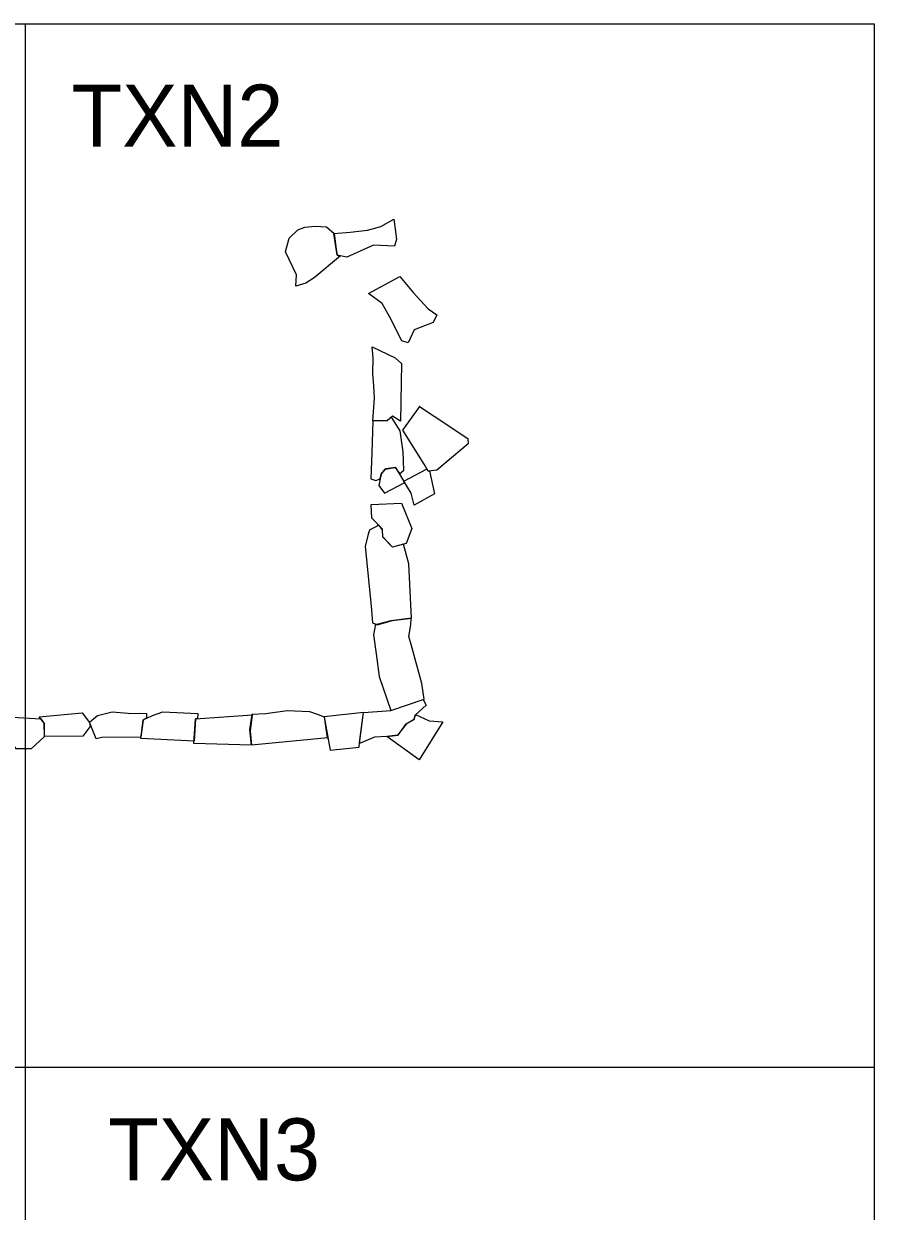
# Model space of a CAD drawing. Extents: x -238.8 to -151.2, y 363.7 to 449.3.
# Drawn here: x -196.55 to -189.69, y 427.6 to 437.18 of the extents above; entities that cross this region are included whole.
import ezdxf

# ---------------------------------------------------------------- set-up
doc = ezdxf.new("R2010")
doc.units = 0
for name, color, linetype in [('Brick', 7, 'Continuous'), ('Building  Outline', 7, 'Continuous'), ('Quad Labels', 7, 'Continuous'), ('Quadrat', 7, 'Continuous')]:
    doc.layers.add(name, color=color, linetype=linetype)

msp = doc.modelspace()

# ---------------------------------------------------------------- linework, layer by layer
at = {"layer": 'Brick'}
for p, q in [((-193.5666, 435.605), (-193.5669, 435.6072)), ((-193.9996, 435.3078), (-193.9963, 435.3106)), ((-193.7407, 434.5752), (-193.7427, 434.5762)), ((-193.3578, 434.0948), (-193.3596, 434.0961)), ((-193.278, 433.572), (-193.2787, 433.5751)), ((-193.521, 433.5539), (-193.5217, 433.5533)), ((-196.0156, 431.5167), (-196.0114, 431.5224)), ((-196.3869, 431.4313), (-196.3855, 431.4326)), ((-194.1049, 431.4221), (-194.0988, 431.4227))]:
    msp.add_line(p, q, dxfattribs=at)
for points in [[(-193.5669, 435.6072), (-193.5459, 435.4446), (-193.5617, 435.3895), (-193.7296, 435.3973), (-193.9448, 435.3003), (-194.0236, 435.316), (-194.0498, 435.4892), (-193.9186, 435.5023), (-193.7795, 435.518), (-193.6719, 435.5469), (-193.5666, 435.605)], [(-193.9963, 435.3106), (-194.2099, 435.1324), (-194.2755, 435.0904), (-194.3568, 435.0668), (-194.3516, 435.156), (-194.4408, 435.3422), (-194.412, 435.4524), (-194.3411, 435.5207), (-194.2834, 435.5416), (-194.202, 435.5495), (-194.1102, 435.5443), (-194.0493, 435.4892), (-194.0308, 435.3637), (-194.0236, 435.316), (-193.9996, 435.3078)], [(-193.7427, 434.5762), (-193.5564, 434.487), (-193.5039, 434.4424), (-193.5144, 433.978), (-193.5774, 434.0173), (-193.6194, 433.9806), (-193.7349, 433.9806), (-193.7218, 434.1616), (-193.727, 434.2613), (-193.7375, 434.361), (-193.7322, 434.487), (-193.7407, 434.5752)], [(-193.3596, 434.0961), (-193.2415, 434.0173), (-192.9712, 433.8363), (-192.9686, 433.7943), (-193.2205, 433.5818), (-193.2887, 433.574), (-193.3228, 433.6291), (-193.4934, 433.9045), (-193.3578, 434.0948)], [(-193.5217, 433.5533), (-193.4856, 433.5818), (-193.4908, 433.7288), (-193.517, 433.8993), (-193.5858, 434.01), (-193.6179, 433.9819), (-193.7349, 433.9806), (-193.7454, 433.7235), (-193.7532, 433.511), (-193.7113, 433.4979), (-193.6771, 433.511), (-193.6679, 433.55), (-193.6374, 433.5897), (-193.5563, 433.6022), (-193.521, 433.5539)], [(-193.2787, 433.5751), (-193.2389, 433.3903), (-193.4042, 433.2985), (-193.4278, 433.3956), (-193.4856, 433.4926), (-193.3045, 433.5897), (-193.2899, 433.5759), (-193.278, 433.572)], [(-194.0988, 431.4227), (-194.7138, 431.3644), (-194.7269, 431.4877), (-194.7085, 431.6136), (-194.5983, 431.6189), (-194.4277, 431.6425), (-194.2466, 431.6346), (-194.1784, 431.611), (-194.1285, 431.5926), (-194.1049, 431.4221)], [(-196.3855, 431.4326), (-196.459, 431.3644), (-196.4905, 431.3355), (-196.6138, 431.3355), (-196.6558, 431.3959), (-196.6427, 431.59), (-196.4146, 431.5754), (-196.3881, 431.5377), (-196.3869, 431.4313)], [(-196.0114, 431.5224), (-196.0758, 431.4352), (-196.3855, 431.4326), (-196.3881, 431.5402), (-196.4275, 431.5926), (-196.0811, 431.6241), (-196.0213, 431.5463), (-196.0156, 431.5167)]]:
    msp.add_lwpolyline(points, dxfattribs=at)
for points in [[(-193.5197, 435.1429), (-193.4121, 435.0143), (-193.2887, 434.8831), (-193.2205, 434.8333), (-193.2494, 434.7729), (-193.4042, 434.7126), (-193.4514, 434.6076), (-193.5013, 434.626), (-193.5984, 434.8149), (-193.6614, 434.9251), (-193.7716, 435.0064)], [(-193.643, 433.3956), (-193.4791, 433.4818), (-193.5512, 433.6028), (-193.6351, 433.5923), (-193.6666, 433.5556), (-193.6771, 433.511), (-193.6876, 433.4585)], [(-193.5039, 433.3163), (-193.4226, 433.1117), (-193.4672, 432.991), (-193.5774, 432.9595), (-193.6561, 433.0409), (-193.6588, 433.1064), (-193.7454, 433.1956), (-193.7506, 433.3058)], [(-193.6884, 433.137), (-193.7637, 433.0986), (-193.7742, 433.0645), (-193.7979, 432.9648), (-193.7506, 432.4847), (-193.7401, 432.3509), (-193.7008, 432.3351), (-193.5774, 432.3692), (-193.4252, 432.3876), (-193.4462, 432.8257), (-193.4894, 432.9847), (-193.5774, 432.9595), (-193.6563, 433.0437), (-193.6586, 433.1013)], [(-193.7143, 432.3405), (-193.7296, 432.2538), (-193.7086, 432.1016), (-193.685, 431.918), (-193.5905, 431.6425), (-193.3228, 431.7343), (-193.3412, 431.8602), (-193.4278, 432.1751), (-193.4462, 432.2407), (-193.4304, 432.3351), (-193.4281, 432.3872), (-193.5483, 432.3727), (-193.5903, 432.3657), (-193.7044, 432.3366)], [(-193.8113, 431.6268), (-193.5905, 431.6425), (-193.3315, 431.7313), (-193.3071, 431.6871), (-193.3921, 431.6079), (-193.4084, 431.5692), (-193.4681, 431.5337), (-193.5361, 431.4452), (-193.622, 431.4326), (-193.7218, 431.4274), (-193.843, 431.3775)], [(-195.6061, 431.4272), (-195.9223, 431.4247), (-195.9669, 431.4142), (-196.022, 431.548), (-195.9564, 431.6031), (-195.8383, 431.632), (-195.7097, 431.6215), (-195.5627, 431.6189), (-195.5622, 431.581), (-195.5894, 431.5655)], [(-195.1784, 431.3956), (-195.6074, 431.4169), (-195.589, 431.569), (-195.5129, 431.6031), (-195.4289, 431.632), (-195.1481, 431.6189), (-195.1506, 431.578), (-195.1665, 431.5769)], [(-194.7138, 431.3648), (-195.1796, 431.3775), (-195.1665, 431.5769), (-194.7093, 431.6083), (-194.7258, 431.4777)], [(-193.8113, 431.6268), (-194.1285, 431.5926), (-194.0813, 431.3224), (-193.8451, 431.3486), (-193.8425, 431.3854)], [(-193.3911, 431.611), (-193.2809, 431.5612), (-193.1706, 431.5507), (-193.3622, 431.2463), (-193.622, 431.4326), (-193.5328, 431.4457), (-193.4672, 431.5349), (-193.4042, 431.5717)]]:
    msp.add_lwpolyline(points, close=True, dxfattribs=at)
at = {"layer": 'Building  Outline'}
msp.add_lwpolyline([(-204.3278, 437.182), (-189.6923, 437.182), (-189.6923, 418.7298), (-204.3278, 418.7298)], close=True, dxfattribs=at)
at = {"layer": 'Quadrat'}
for p, q in [((-196.5362, 421.1302), (-196.5362, 437.182)), ((-204.3278, 428.7662), (-189.6923, 428.7662))]:
    msp.add_line(p, q, dxfattribs=at)

# ---------------------------------------------------------------- texts
at = {"layer": 'Quad Labels'}
for s, p in [('TXN2', (-196.1664, 436.1904)), ('TXN3', (-195.8707, 427.8539))]:
    msp.add_text(s, height=0.5, dxfattribs=at).set_placement(p)

doc.saveas('drawing.dxf')
